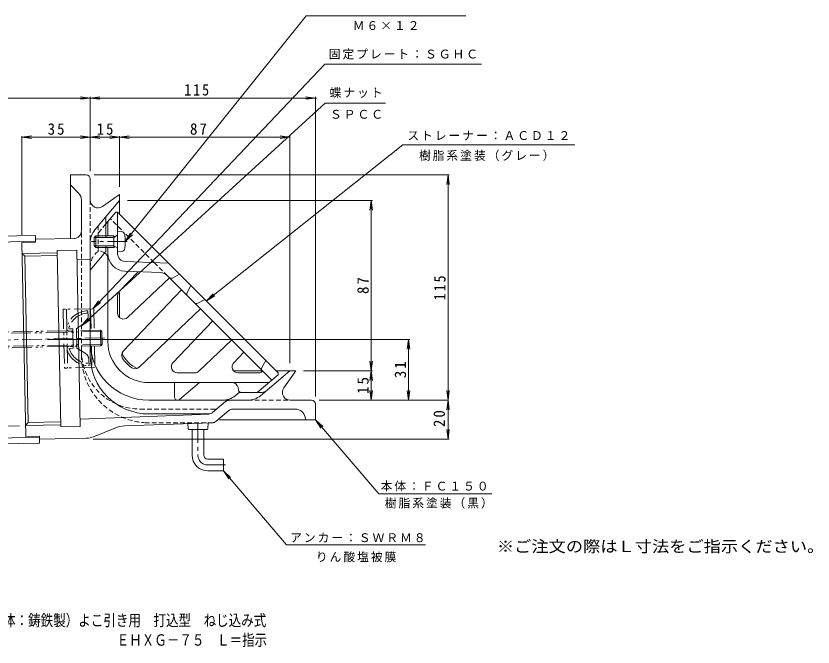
# Model space of a CAD drawing. Units: millimetres, scale not verified, with parts at other scales. Extents: x -282 to 347, y -275 to 254.
# Drawn here: x -60.1 to 347, y -274.8 to 47.3 of the extents above; entities that cross this region are included whole.
import ezdxf
from ezdxf.enums import TextEntityAlignment as Align

# ---------------------------------------------------------------- set-up
doc = ezdxf.new("R2010")
doc.units = ezdxf.units.MM
doc.header["$LTSCALE"] = 2
for name, pattern in [('CHAIN1', [8, 5, -1, 1, -1]), ('DASHED1', [1.8, 1.2, -0.6]), ('DOUBLE_CHAIN1', [8.8, 5, -1, 0.6, -0.6, 0.6, -1])]:
    doc.linetypes.add(name, pattern=pattern)
for name, color, linetype, lineweight in [('0-0_通り芯', 3, 'Continuous', 9), ('0-2_仕上', 6, 'Continuous', 9), ('0-3_建具', 4, 'Continuous', 9), ('0-4_その他', 7, 'Continuous', 9), ('0-5_寸法', 7, 'Continuous', 9), ('0-A', 2, 'DOUBLE_CHAIN1', 9), ('0-B', 2, 'Continuous', 9)]:
    doc.layers.add(name, color=color, linetype=linetype, lineweight=lineweight)
doc.layers.add('F-5_F-5ﾚｲﾔ', color=3, linetype='Continuous')
doc.styles.add('ＭＳ ゴシック', font='')
doc.styles.get('ＭＳ ゴシック').set_extended_font_data('MS Gothic')

msp = doc.modelspace()

# ---------------------------------------------------------------- linework, layer by layer
at = {"layer": '0-0_通り芯'}
for p, q in [((-24.171, -33.872), (-32.171, -33.872)), ((-32.171, -33.872), (-32.171, -66.362)), ((-22.171, -46.691), (-22.171, -35.872)), ((-28.014, -43.329), (-32.171, -38.872)), ((-15.877, -49.968), (-7.171, -43.872)), ((-7.171, -53.872), (-7.171, -43.872)), ((-26.671, -46.739), (-26.671, -62.33)), ((-19.832, -61.96), (-7.171, -46.872)), ((-14.171, -65.742), (-14.171, -55.214)), ((-50.142, -68.231), (-57.141, -68.374)), ((-57.141, -68.374), (-55.124, -167.353)), ((-30.59, -66.329), (-50.173, -66.728)), ((-50.173, -66.728), (-50.142, -68.231)), ((-22.171, -68.388), (-22.171, -125.872)), ((-39.052, -72.511), (-29.055, -72.308)), ((-39.052, -72.511), (-37.219, -162.493)), ((-29.055, -72.308), (-27.222, -162.289)), ((-14.171, -72.872), (-22.171, -82.406)), ((-14.171, -72.872), (-14.171, -70.002)), ((-39.031, -73.564), (-57.027, -73.931)), ((-57.027, -73.931), (-55.519, -75.379)), ((-39.001, -75.043), (-55.519, -75.379)), ((-28.959, -77.001), (-22.171, -76.863)), ((-7.171, -106.672), (-7.171, -93.842)), ((51.037, -133.872), (65.779, -133.872)), ((64.741, -146.532), (79.829, -133.872)), ((72.828, -133.872), (82.829, -133.872)), ((76.733, -142.577), (82.829, -133.872)), ((20.953, -139.872), (20.953, -147.405)), ((33.678, -139.872), (23.361, -148.529)), ((53.829, -144.872), (51.85, -146.532)), ((65.628, -144.872), (53.829, -144.872)), ((58.313, -148.872), (7.829, -148.872)), ((40.323, -155.17), (46.992, -149.574)), ((80.01, -148.872), (90.829, -148.872)), ((41.984, -159.651), (48.63, -154.074)), ((82.656, -153.372), (50.559, -153.372)), ((92.829, -150.872), (92.829, -158.872)), ((38.455, -155.912), (-27.299, -158.466)), ((38.395, -155.872), (7.829, -155.872)), ((87.575, -157.477), (87.829, -158.872)), ((-37.241, -161.43), (-55.238, -161.796)), ((-37.271, -159.951), (-53.789, -160.287)), ((-37.219, -162.493), (-27.222, -162.289)), ((40.162, -160.351), (-4.496, -161.94)), ((27.682, -160.795), (27.806, -163.396)), ((37.996, -160.372), (37.852, -163.396)), ((92.829, -158.872), (43.788, -158.872)), ((-9.648, -163.05), (-20.447, -167.473)), ((37.352, -163.872), (28.306, -163.872)), ((-48.126, -167.211), (-55.124, -167.353)), ((-48.126, -167.211), (-48.095, -168.707)), ((-24.034, -168.217), (-48.081, -168.707))]:
    msp.add_line(p, q, dxfattribs=at)
at = {"layer": '0-0_通り芯', "linetype": 'DASHED1'}
for p, q in [((-22.171, -46.691), (-22.171, -68.388)), ((-18.171, -72.872), (-18.171, -59.981)), ((-26.671, -123.372), (-26.671, -62.33)), ((58.313, -148.872), (80.01, -148.872)), ((3.329, -153.372), (41.994, -153.372)), ((52.162, -153.372), (55.559, -153.372)), ((40.535, -160.314), (5.831, -160.314))]:
    msp.add_line(p, q, dxfattribs=at)
at = {"layer": '0-0_通り芯', "linetype": 'CHAIN1'}
msp.add_line((-14.953, -117.03), (-173.637, -120.262), dxfattribs=at)
at = {"layer": '0-0_通り芯'}
msp.add_lwpolyline([(-55.519, -75.379), (-53.789, -160.287), (-55.237, -161.796)], dxfattribs=at)
for centre, radius, start, end in [((-24.171, -35.872), 2, 0, 90), ((-31.671, -46.739), 5, 0, 43.00008), ((-18.171, -46.691), 4, 180, 305.00014), ((-30.671, -62.33), 4, 271.16684, 0), ((-12.171, -68.388), 10, 139.99994, 180), ((7.829, -118.872), 30, 180, 270), ((7.829, -125.872), 30, 180, 270), ((7.829, -118.872), 15, 203.64598, 246.35388), ((45.422, -138.872), 10, 270, 310.00006), ((58.313, -138.872), 10, 270, 310.00006), ((65.628, -141.872), 3, 270, 310.00003), ((80.01, -144.872), 4, 144.99986, 270), ((22.419, -147.405), 1.466, 180, 309.99997), ((48.921, -151.872), 3, 90, 130.00003), ((90.829, -150.872), 2, 0, 90), ((50.559, -156.372), 3, 90, 129.99988), ((82.656, -158.372), 5, 10.30489, 90), ((38.395, -152.872), 3, 270, 310.00003), ((38.349, -152.91), 3, 272.03825, 309.99966), ((-3.963, -176.93), 15, 92.03804, 112.27443), ((40.055, -157.352), 3, 272.03824, 309.99936), ((28.306, -163.372), 0.5, 182.72684, 270), ((37.352, -163.372), 0.5, 270, 357.27316), ((-24.238, -158.219), 10, 271.16698, 292.27446)]:
    msp.add_arc(centre, radius, start, end, dxfattribs=at)
at = {"layer": '0-0_通り芯', "linetype": 'DASHED1'}
for centre, radius, start, end in [((-12.171, -80.872), 10, 126.86995, 180), ((3.329, -123.372), 30, 180, 270), ((7.829, -125.872), 34.5, 180, 266.67947)]:
    msp.add_arc(centre, radius, start, end, dxfattribs=at)
at = {"layer": '0-2_仕上'}
for p, q in [((-14.171, -58.83), (-9.171, -52.872)), ((-9.171, -52.872), (-8.171, -52.872)), ((-8.171, -74.023), (-8.171, -52.872)), ((-8.171, -52.872), (73.829, -134.872)), ((-13.171, -58.185), (-13.171, -64.872)), ((-13.171, -118.872), (-13.171, -70.872)), ((17.829, -78.872), (-4.325, -78.02)), ((-7.347, -93.368), (2.23, -83.275)), ((13.721, -83.717), (-4.517, -83.016)), ((17.064, -85.178), (70.528, -138.642)), ((19.872, -86.474), (23.486, -84.529)), ((23.342, -84.606), (23.452, -84.495)), ((-3.106, -106.612), (18.241, -86.355)), ((24.436, -92.55), (-5.271, -123.855)), ((27.347, -93.95), (29.293, -90.336)), ((-8.171, -104.436), (-8.171, -95.433)), ((32.751, -99.353), (36.364, -97.407)), ((34.15, -102.265), (2.846, -131.972)), ((20.089, -129.807), (40.346, -108.46)), ((33.333, -134.048), (50.06, -118.174)), ((51.097, -129.807), (56.256, -124.37)), ((65.519, -132.121), (67.465, -128.508)), ((22.265, -134.872), (31.268, -134.872)), ((53.273, -134.872), (63.943, -134.872)), ((63.103, -144.872), (73.829, -135.872)), ((73.829, -134.872), (73.829, -135.872)), ((7.829, -139.872), (69.061, -139.872)), ((53.587, -143.666), (53.311, -142.283))]:
    msp.add_line(p, q, dxfattribs=at)
at = {"layer": '0-2_仕上', "linetype": 'DASHED1'}
for p, q in [((-6.242, -61.872), (-11.941, -56.173)), ((-14.171, -58.83), (-18.171, -63.597)), ((10.475, -78.589), (-4.543, -63.571)), ((-14.824, -73.65), (-18.171, -71.969)), ((10.475, -78.589), (17.064, -85.178))]:
    msp.add_line(p, q, dxfattribs=at)
at = {"layer": '0-2_仕上', "linetype": 'CHAIN1'}
msp.add_line((-3.313, -67.872), (-21.508, -67.872), dxfattribs=at)
at = {"layer": '0-2_仕上'}
for centre, radius, start, end in [((-11.671, -58.185), 1.5, 140.00024, 179.99966), ((-16.171, -76.331), 3, 0, 63.32513), ((-4.171, -74.022), 9, 179.99989, 267.79736), ((-4.171, -74.023), 4, 180, 267.79758), ((13.529, -88.714), 5, 44.99969, 87.79678), ((19.161, -85.154), 1.5, 225.00101, 298.30215), ((-5.171, -95.433), 3, 136.50002, 179.99966), ((28.668, -94.661), 1.5, 151.6993, 224.99966), ((32.04, -98.032), 1.5, 224.99899, 298.30003), ((-5.171, -104.436), 3, 180.00034, 313.49998), ((7.829, -118.872), 21, 179.99976, 269.9998), ((-3.095, -125.92), 3, 136.50002, 212.83174), ((7.829, -118.872), 16, 212.83176, 237.16995), ((22.265, -131.872), 3, 136.50002, 269.99966), ((53.273, -131.872), 3, 136.50002, 269.99966), ((0.781, -129.795), 3, 237.16978, 313.49998), ((31.268, -131.872), 3, 270.00034, 313.49998), ((63.943, -131.872), 3, 269.9995, 312.49084), ((66.84, -132.833), 1.5, 151.6993, 224.99966), ((50.369, -142.872), 3, 11.30984, 90), ((55.058, -143.372), 1.5, 191.31015, 270)]:
    msp.add_arc(centre, radius, start, end, dxfattribs=at)
at = {"layer": '0-3_建具'}
for p, q in [((-50.199, -64.732), (-108.466, -65.919)), ((-50.138, -67.731), (-50.199, -64.732)), ((-50.138, -67.731), (-110.425, -68.959)), ((-48.04, -170.72), (-113.849, -172.06)), ((-48.101, -167.72), (-111.891, -169.02)), ((-48.102, -167.71), (-48.04, -170.71))]:
    msp.add_line(p, q, dxfattribs=at)
at = {"layer": '0-4_その他'}
for p, q in [((-22.171, 5.381), (-27.128, 6.034)), ((-22.171, 5.381), (-27.128, 4.728)), ((-22.171, 5.381), (-17.214, 6.034)), ((-22.171, 5.981), (-22.171, -31.872)), ((-22.171, 5.381), (92.829, 5.381)), ((92.829, 5.381), (87.872, 6.034)), ((92.829, 5.381), (87.872, 4.728)), ((92.829, 5.981), (92.829, -146.872)), ((92.829, 5.381), (93.429, 5.381)), ((-57.141, -14.619), (-52.183, -13.966)), ((-57.141, -14.019), (-57.141, -64.374)), ((-57.141, -14.619), (-52.183, -15.272)), ((-22.171, -14.619), (-27.128, -13.966)), ((-22.171, -14.619), (-27.128, -15.272)), ((-22.171, -14.619), (-17.214, -13.966)), ((-22.171, -14.619), (-17.214, -15.272)), ((-7.171, -14.619), (-12.128, -13.966)), ((-7.171, -14.619), (-12.128, -15.272)), ((-7.171, -14.619), (-2.214, -13.966)), ((-7.171, -14.019), (-7.171, -39.872)), ((-7.171, -14.619), (-2.214, -15.272)), ((79.829, -14.619), (74.872, -13.966)), ((79.829, -14.619), (74.872, -15.272)), ((79.829, -14.019), (79.829, -129.872)), ((161.154, -33.872), (-20.171, -33.872)), ((160.554, -33.872), (159.901, -38.829)), ((160.554, -33.872), (161.206, -38.829)), ((121.922, -46.872), (-3.171, -46.872)), ((121.322, -46.872), (120.669, -51.829)), ((121.322, -46.872), (121.322, -133.872)), ((121.322, -46.872), (121.974, -51.829)), ((-43.955, -117.869), (141.048, -117.869)), ((140.396, -117.869), (139.743, -122.826)), ((140.396, -117.869), (141.048, -122.826)), ((140.396, -117.869), (140.396, -148.872)), ((121.322, -133.872), (120.669, -128.915)), ((121.322, -133.872), (121.974, -128.915)), ((121.922, -133.872), (86.829, -133.872)), ((121.322, -133.872), (120.669, -138.829)), ((121.322, -133.872), (121.322, -148.872)), ((121.322, -133.872), (121.974, -138.829)), ((121.322, -148.872), (120.669, -143.915)), ((121.322, -148.872), (121.974, -143.915)), ((140.396, -148.872), (139.743, -143.915)), ((140.396, -148.872), (141.048, -143.915)), ((160.554, -148.872), (159.901, -143.915)), ((160.554, -148.872), (161.206, -143.915)), ((160.554, -148.872), (94.829, -148.872)), ((160.554, -148.872), (159.901, -153.829)), ((160.554, -148.872), (161.206, -153.829)), ((-58.223, -161.862), (-209.855, -165.192)), ((160.554, -168.707), (159.901, -163.75)), ((160.554, -168.707), (161.206, -163.75)), ((161.154, -168.707), (-20.736, -168.707))]:
    msp.add_line(p, q, dxfattribs=at)
for points in [[(-172.171, 5.381), (-22.171, 5.381), (-17.214, 4.728)], [(79.829, -14.619), (-22.171, -14.619), (-57.141, -14.619)], [(160.554, -33.872), (160.554, -148.872), (160.554, -168.707)]]:
    msp.add_lwpolyline(points, dxfattribs=at)
at = {"layer": '0-5_寸法'}
for p, q in [((-4.271, -67.872), (88.192, 47.284)), ((88.192, 47.284), (169.619, 47.284)), ((-20.856, -102.142), (97.7, 22.613)), ((177.628, 22.613), (97.7, 22.613)), ((-26.672, -110.826), (97.826, 2.766)), ((97.826, 2.766), (128.638, 2.766)), ((37.134, -98.177), (137.429, -18.535)), ((225.364, -18.535), (137.429, -18.535)), ((-4.271, -67.872), (-1.679, -63.596)), ((-4.271, -67.872), (-0.661, -64.413)), ((37.134, -98.177), (40.61, -94.583)), ((37.134, -98.177), (41.422, -95.606)), ((-20.856, -102.142), (-17.926, -98.09)), ((-20.856, -102.142), (-16.977, -98.987)), ((-26.672, -110.826), (-23.451, -107.002)), ((-26.672, -110.826), (-22.571, -107.966)), ((92.829, -158.872), (125.14, -196.628)), ((92.829, -158.872), (96.548, -162.214)), ((92.829, -158.872), (95.556, -163.062)), ((45.829, -184.872), (78.14, -222.628)), ((45.829, -184.872), (49.548, -188.214)), ((45.829, -184.872), (48.556, -189.062)), ((182.862, -196.628), (125.14, -196.628)), ((149.002, -222.628), (78.14, -222.628))]:
    msp.add_line(p, q, dxfattribs=at)
at = {"layer": '0-A'}
for p, q in [((-34.355, -102.417), (-33.744, -132.411)), ((-23.275, -106.204), (-23.336, -103.193)), ((-21.957, -102.164), (-21.733, -113.161)), ((-20.358, -102.132), (-20.129, -113.368)), ((-34.131, -113.419), (-164.671, -116.079)), ((-34.131, -113.414), (-34.167, -111.615)), ((-31.052, -112.352), (-32.951, -112.39)), ((-31.027, -113.551), (-32.927, -113.59)), ((-31.052, -112.352), (-30.848, -122.35)), ((-16.952, -113.07), (-29.131, -113.318)), ((-16.79, -121.068), (-16.952, -113.07)), ((-16.952, -113.07), (-16.237, -113.826)), ((-16.105, -120.278), (-16.237, -113.826)), ((-16.173, -120.355), (-164.685, -123.381)), ((-16.79, -121.068), (-164.671, -124.08)), ((-33.931, -123.212), (-33.968, -121.413)), ((-30.872, -121.15), (-32.772, -121.188)), ((-21.57, -121.159), (-21.346, -132.158)), ((-19.971, -121.133), (-19.747, -132.125)), ((-16.105, -120.278), (-16.79, -121.068)), ((-30.848, -122.35), (-32.748, -122.388)), ((-24.764, -124.83), (-28.948, -122.311)), ((-22.828, -128.176), (-22.766, -131.187)), ((-19.747, -132.125), (-35.343, -132.443))]:
    msp.add_line(p, q, dxfattribs=at)
for points in [[(-20.358, -102.132), (-35.954, -102.449), (-35.343, -132.443)], [(-25.073, -109.625), (-29.152, -112.313), (-28.948, -122.311)], [(-16.171, -113.825), (-34.867, -114.135), (-164.671, -116.779)]]:
    msp.add_lwpolyline(points, dxfattribs=at)
for centre, radius, start, end in [((-23.067, -114.714), 11.525, 91.34029, 164.39874), ((-23.067, -114.714), 10.325, 91.34029, 166.57571), ((-27.274, -106.285), 4, 303.38315, 1.16666), ((-32.951, -112.39), 1.2, 181.16666, 271.16666), ((-32.955, -112.19), 0.2, 219.43237, 271.16666), ((-32.748, -122.388), 1.2, 91.16666, 181.16666), ((-22.966, -119.664), 11.525, 197.93457, 270.99303), ((-32.744, -122.588), 0.2, 91.16666, 142.90094), ((-22.966, -119.664), 10.325, 195.7576, 270.99303), ((-26.827, -128.257), 4, 1.16666, 58.95016)]:
    msp.add_arc(centre, radius, start, end, dxfattribs=at)
at = {"layer": '0-B'}
for p, q in [((-20.171, -65.742), (-19.301, -64.872)), ((-19.301, -64.872), (-19.301, -70.872)), ((-10.171, -64.872), (-19.301, -64.872)), ((-10.171, -65.742), (-8.299, -64.69)), ((-10.171, -64.872), (-10.171, -70.872)), ((-10.171, -64.872), (-9.408, -65.313)), ((-8.171, -62.622), (-6.268, -62.788)), ((-8.171, -73.122), (-8.171, -62.622)), ((-10.171, -65.742), (-20.171, -65.742)), ((-20.171, -65.742), (-20.171, -70.002)), ((-20.171, -70.002), (-19.301, -70.872)), ((-10.171, -70.002), (-20.171, -70.002)), ((-10.171, -70.872), (-19.301, -70.872)), ((-10.171, -70.002), (-8.299, -71.054)), ((-10.171, -70.872), (-9.408, -70.431)), ((-8.171, -73.122), (-6.268, -72.955)), ((29.829, -163.872), (29.829, -176.872)), ((35.829, -176.872), (35.829, -163.872)), ((37.829, -178.872), (45.829, -178.872))]:
    msp.add_line(p, q, dxfattribs=at)
at = {"layer": '0-B', "linetype": 'CHAIN1'}
for p, q in [((32.829, -160.612), (32.829, -176.872)), ((37.829, -181.872), (46.931, -181.872))]:
    msp.add_line(p, q, dxfattribs=at)
at = {"layer": '0-B'}
msp.add_lwpolyline([(37.829, -184.872), (45.829, -184.872), (45.829, -178.872)], dxfattribs=at)
for centre, radius, start, end in [((-8.421, -64.472), 0.25, 299.32918, 0), ((-6.442, -64.78), 2, 6.33817, 85.00002), ((-34.271, -67.872), 30, 353.6618, 6.3382), ((-8.421, -71.272), 0.25, 0, 60.67082), ((-6.442, -70.963), 2, 274.99998, 353.66183), ((37.829, -176.872), 8, 180, 270), ((37.829, -176.872), 2, 180, 270)]:
    msp.add_arc(centre, radius, start, end, dxfattribs=at)
at = {"layer": '0-B', "linetype": 'CHAIN1'}
msp.add_arc((37.829, -176.872), 5, 180, 270, dxfattribs=at)

# ---------------------------------------------------------------- texts
at = {"layer": '0-4_その他', "color": 2, "char_height": 5.865, "attachment_point": 7, "style": 'ＭＳ ゴシック'}
for s, insert in [('\\T1.27;\\W0.9;115', (25.83, 6.581)), ('\\T1.27;\\W0.95;35', (-43.906, -13.419)), ('\\T1.27;\\W0.95;15', (-18.921, -13.419)), ('\\T1.27;\\W0.95;87', (28.785, -13.419))]:
    msp.add_mtext(s, dxfattribs=dict(at, insert=insert))
at = {"layer": '0-4_その他', "color": 2, "char_height": 5.865, "attachment_point": 7, "rotation": 90, "style": 'ＭＳ ゴシック'}
for s, insert in [('\\T1.27;\\W0.95;87', (120.122, -94.622)), ('\\T1.27;\\W0.9;115', (159.354, -97.872)), ('\\T1.27;\\W0.95;31', (139.196, -137.62)), ('\\T1.27;\\W0.95;15', (120.122, -145.622)), ('\\T1.27;\\W0.95;20', (159.05, -162.532))]:
    msp.add_mtext(s, dxfattribs=dict(at, insert=insert))
at = {"layer": '0-5_寸法', "char_height": 4.399, "attachment_point": 7, "style": 'ＭＳ ゴシック'}
for s, insert in [('\\T1.17;Ｍ６×１２', (111.905, 40.083)), ('\\T1.17;固定プレート：ＳＧＨＣ', (99.661, 25.053)), ('\\T1.17;蝶ナット', (100.1, 5.371)), ('\\T1.17;ＳＰＣＣ', (100.286, -5.261)), ('\\T1.17;ストレーナー：ＡＣＤ１２', (139.771, -16.254)), ('\\T1.17;樹脂系塗装（グレー）', (145.727, -26.786)), ('\\T1.17;本体：ＦＣ１５０', (126.153, -195.438)), ('\\T1.17;樹脂系塗装（黒）', (128.263, -204.201)), ('\\T1.17;アンカー：ＳＷＲＭ８', (79.911, -221.496)), ('\\T1.17;りん酸塩被膜', (93.071, -231.603))]:
    msp.add_mtext(s, dxfattribs=dict(at, insert=insert))
at = {"layer": 'F-5_F-5ﾚｲﾔ', "color": 2, "style": 'ＭＳ ゴシック', "width": 1.1}
msp.add_text('※ご注文の際はＬ寸法をご指示ください。', height=5.865, dxfattribs=at).set_placement((185.53, -228.162), align=Align.BOTTOM_LEFT)
at = {"layer": 'F-5_F-5ﾚｲﾔ', "style": 'ＭＳ ゴシック', "width": 0.8}
for s, p in [('アルミニウム製ルーフドレン（本体：鋳鉄製）よこ引き用\u3000打込型\u3000ねじ込み式', (-162.672, -265.881)), ('塗膜・モルタル防水用\u3000\u3000\u3000\u3000\u3000\u3000\u3000\u3000\u3000\u3000\u3000\u3000\u3000\u3000ＥＨＸＧ－７５\u3000Ｌ＝指示', (-162.224, -275.917))]:
    msp.add_text(s, height=5.865, dxfattribs=at).set_placement(p, align=Align.BOTTOM_LEFT)

doc.saveas('drawing.dxf')
